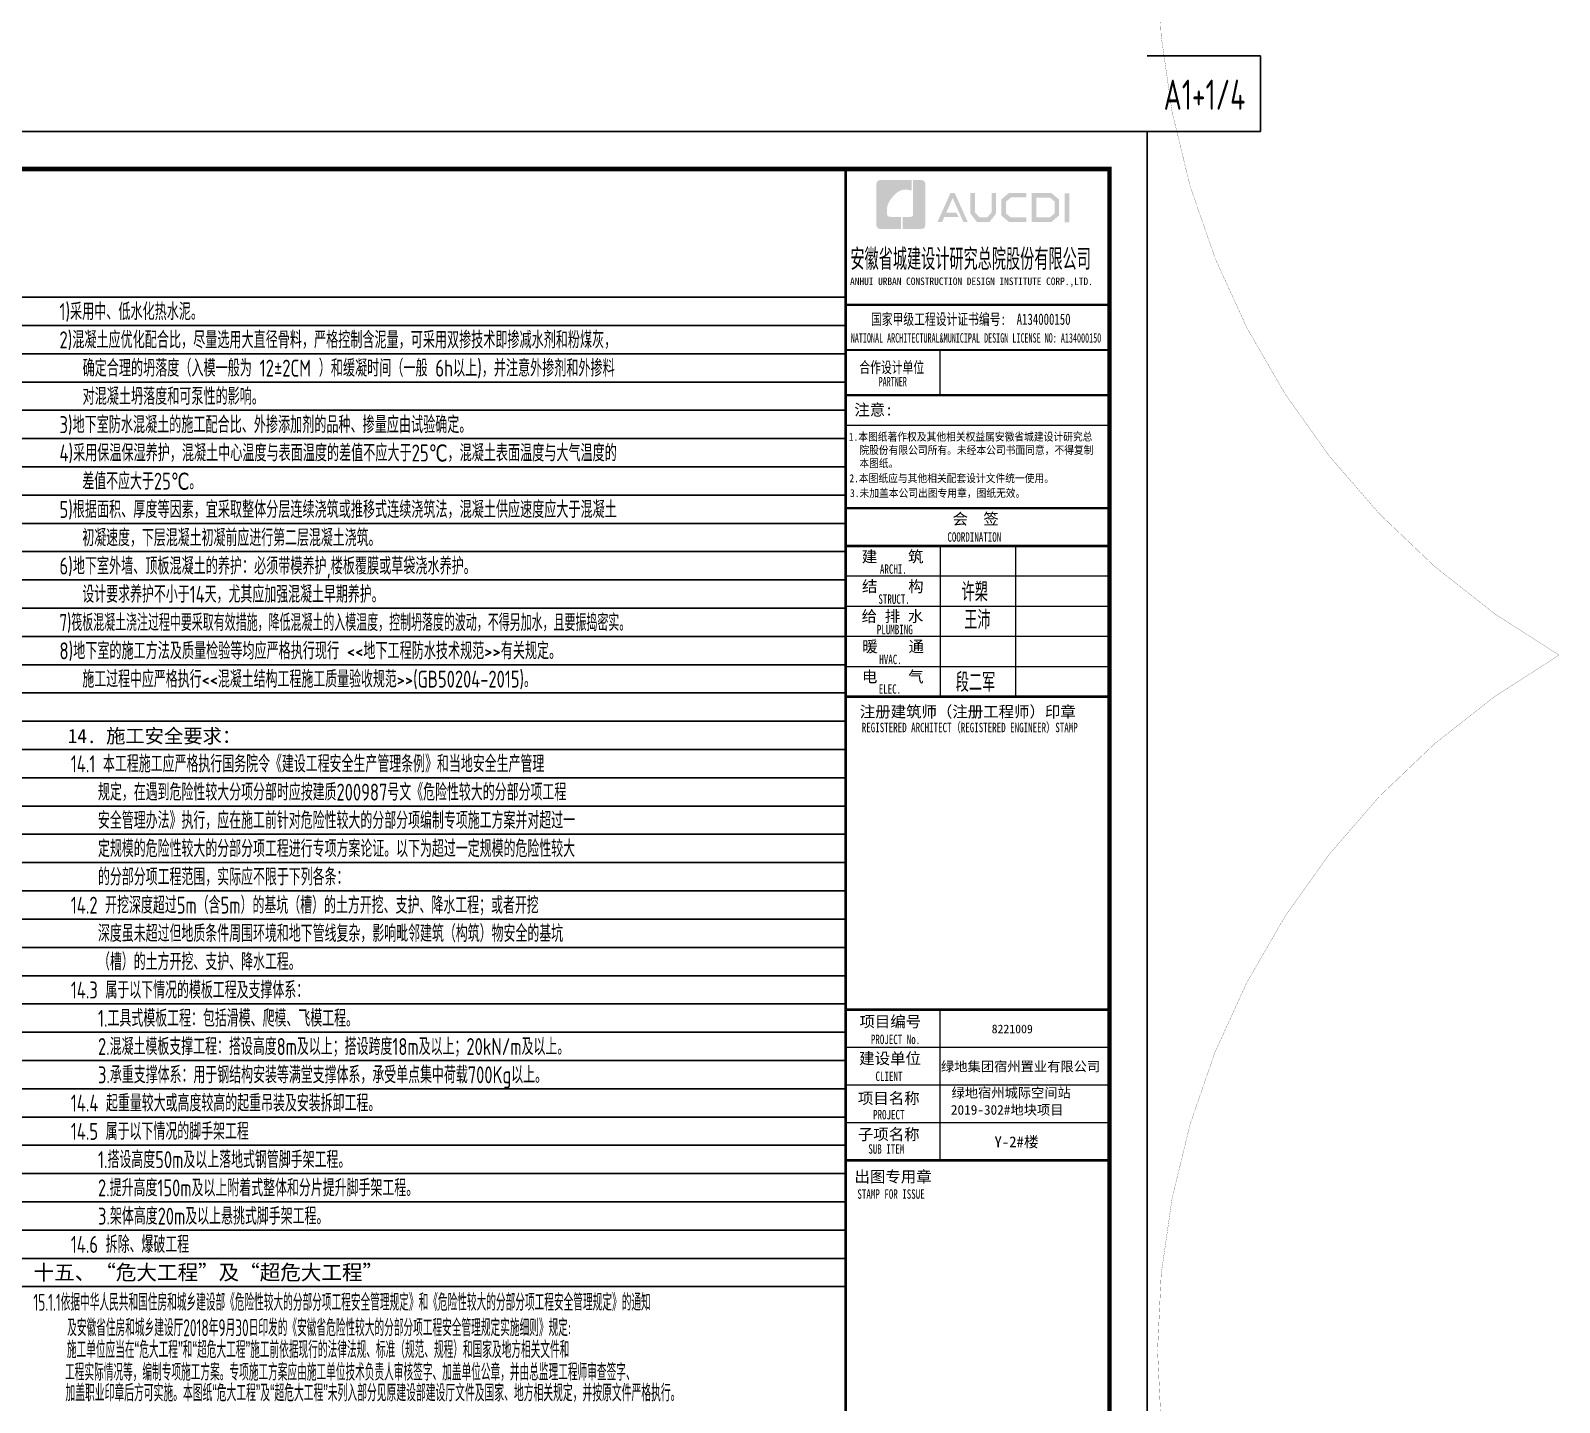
# Model space of a CAD drawing. Extents: x -461650 to 361314, y 245336 to 769729.
# Drawn here: x -269095 to -228546, y 702361 to 738757 of the extents above; entities that cross this region are included whole.
import ezdxf
from ezdxf.enums import TextEntityAlignment as Align

# ---------------------------------------------------------------- set-up
doc = ezdxf.new("R2010")
doc.units = 0
doc.header["$LTSCALE"] = 1000
doc.layers.get('0').update_dxf_attribs({"linetype": 'CONTINUOUS'})
doc.layers.get('DEFPOINTS').update_dxf_attribs({"linetype": 'CONTINUOUS'})
for name, color, linetype in [('C-SHET-TTLB', 11, 'CONTINUOUS'), ('CAPTION', 2, 'CONTINUOUS'), ('PUB_TITLE', 4, 'CONTINUOUS'), ('S-0-MODIFY', 201, 'CONTINUOUS'), ('STEEL', 7, 'CONTINUOUS'), ('图签文字', 4, 'CONTINUOUS'), ('水平筋标注', 7, 'CONTINUOUS')]:
    doc.layers.add(name, color=color, linetype=linetype)
for name, color, linetype, lineweight in [('S-1-修改', 23, 'CONTINUOUS', 18), ('图框', 9, 'CONTINUOUS', 18), ('图签', 147, 'CONTINUOUS', 18)]:
    doc.layers.add(name, color=color, linetype=linetype, lineweight=lineweight)
doc.layers.add('审图修改', color=2, linetype='CONTINUOUS', plot=False)
doc.styles.add('HT', font='simhei.ttf')
doc.styles.add('TS', font='tssdeng.shx', dxfattribs={"width": 0.7, "bigfont": 'tssdchn.shx'})
doc.styles.add('TSSD_REIN', font='tssdeng.shx', dxfattribs={"width": 0.7, "height": 300, "bigfont": 'tssdchn.shx'})
doc.styles.add('宋体', font='', dxfattribs={"height": 50})
doc.styles.add('建筑图签-1', font='simhei.ttf', dxfattribs={"width": 0.7})
doc.styles.add('建筑图签-2', font='TXT.shx', dxfattribs={"width": 0.5, "bigfont": 'HZTXT.shx'})
doc.styles.add('黑体', font='simhei.ttf')
doc.styles.get('宋体').set_extended_font_data('SimSun')

# ---------------------------------------------------------------- blocks, each defined once
blk = doc.blocks.new('院标1')
h = blk.add_hatch(color=150)
h.dxf.hatch_style = 1
edge = h.paths.add_edge_path()
edge.add_spline(control_points=[(116373, 648379), (116379, 648379), (116382, 648379), (116391, 648379), (116391, 648379), (116391, 648379), (116616, 648379), (116616, 648379), (116616, 648379), (116616, 648379), (116616, 648054), (116616, 648054), (116616, 648054), (116616, 648054), (116108, 648054), (116108, 648054), (116108, 648054), (116028, 648054), (115963, 648111), (115963, 648199), (115963, 648199), (115963, 648199), (115963, 649215), (115963, 649215), (115963, 649215), (115963, 649295), (116018, 649360), (116108, 649360), (116108, 649360), (116108, 649360), (116897, 649360), (116897, 649360), (116897, 649360), (116897, 649360), (116897, 649080), (116897, 649080), (116897, 649080), (116897, 649080), (116566, 649140), (116356, 648859), (116356, 648859), (116245, 648719), (116240, 648545), (116247, 648466), (116247, 648466), (116254, 648386), (116247, 648466), (116247, 648466), (116247, 648466), (116247, 648466), (116258, 648374), (116373, 648379)], knot_values=[0, 0, 0, 0, 0.071429, 0.071429, 0.071429, 0.107143, 0.142857, 0.142857, 0.142857, 0.178571, 0.214286, 0.214286, 0.214286, 0.25, 0.285714, 0.285714, 0.285714, 0.321429, 0.357143, 0.357143, 0.357143, 0.392857, 0.428571, 0.428571, 0.428571, 0.464286, 0.5, 0.5, 0.5, 0.535714, 0.571429, 0.571429, 0.571429, 0.607143, 0.642857, 0.642857, 0.642857, 0.678571, 0.714286, 0.714286, 0.714286, 0.75, 0.785714, 0.785714, 0.785714, 0.821429, 0.857143, 0.857143, 0.857143, 0.928571, 1, 1, 1, 1], degree=3, periodic=0)
h = blk.add_hatch(color=150)
h.dxf.hatch_style = 1
edge = h.paths.add_edge_path()
edge.add_spline(control_points=[(117268, 649215), (117268, 649215), (117268, 648199), (117268, 648199), (117268, 648199), (117268, 648114), (117212, 648054), (117123, 648054), (117123, 648054), (117123, 648054), (116663, 648054), (116663, 648054), (116663, 648054), (116663, 648054), (116663, 648379), (116663, 648379), (116663, 648379), (116663, 648379), (116865, 648379), (116865, 648379), (116865, 648379), (116907, 648379), (116941, 648413), (116941, 648455), (116941, 648455), (116941, 648455), (116941, 649360), (116941, 649360), (116941, 649360), (116941, 649360), (117123, 649360), (117123, 649360), (117123, 649360), (117204, 649360), (117268, 649306), (117268, 649215)], knot_values=[0, 0, 0, 0, 0.1, 0.1, 0.1, 0.15, 0.2, 0.2, 0.2, 0.25, 0.3, 0.3, 0.3, 0.35, 0.4, 0.4, 0.4, 0.45, 0.5, 0.5, 0.5, 0.55, 0.6, 0.6, 0.6, 0.65, 0.7, 0.7, 0.7, 0.75, 0.8, 0.8, 0.8, 0.9, 1, 1, 1, 1], degree=3, periodic=0)
blk = doc.blocks.new('20210804.19142487')
at = {"layer": 'PUB_TITLE'}
h = blk.add_hatch(color=147, dxfattribs=at)
h.paths.add_polyline_path([(5834, 56758), (5959, 56758), (5959, 55988), (5834, 55988)])
h.paths.add_polyline_path([(5081, 56642), (5081, 56116), (5441, 56116), (5566, 56223), (5566, 56541), (5445, 56642)], flags=16)
h.paths.add_polyline_path([(4963, 56760), (4963, 55998), (5485, 55998), (5684, 56168), (5684, 56596), (5488, 56760)])
h.paths.add_polyline_path([(4820, 56764), (4820, 56648), (4413, 56648), (4280, 56537), (4280, 56218), (4413, 56115), (4822, 56115), (4822, 55993), (4358, 55993), (4156, 56168), (4156, 56596), (4354, 56764)])
h.paths.add_polyline_path([(3337, 56762), (3458, 56762), (3458, 56251), (3572, 56120), (3782, 56120), (3896, 56251), (3896, 56762), (4010, 56762), (4010, 56214), (3846, 55997), (3508, 55997), (3337, 56216)])
h.paths.add_polyline_path([(2805, 56760), (2922, 56760), (3264, 55996), (3148, 55996), (2867, 56630), (2692, 56242), (2963, 56242), (3024, 56127), (2643, 56127), (2584, 55994), (2461, 55994)])
at = {"layer": '图框'}
for p, q in [((25, 53800), (7025, 53800)), ((25, 53800), (7025, 53800)), ((25, 52600), (7025, 52600))]:
    blk.add_line(p, q, dxfattribs=at)
for points, const_width in [([(25, 0), (25, 57400)], 70), ([(25, 53800), (7025, 53800)], 60), ([(25, 52600), (7025, 52600)], 60), ([(25, 52600), (7025, 52600)], 60), ([(2525, 52600), (2525, 51400)], 35), ([(25, 51400), (7025, 51400)], 60), ([(25, 51400), (7025, 51400)], 60), ([(25, 50599), (7025, 50599)], 35), ([(34, 48400), (7034, 48400)], 60), ([(34, 47400), (7034, 47400)], 70), ([(34, 47400), (7034, 47400)], 70), ([(2534, 47400), (2534, 43400)], 35), ([(4534, 47400), (4534, 43400)], 35), ([(34, 46600), (7034, 46600)], 35), ([(34, 45800), (7034, 45800)], 35), ([(34, 45000), (7034, 45000)], 35), ([(34, 44200), (7034, 44200)], 35), ([(34, 43400), (7034, 43400)], 70), ([(25, 35100), (7025, 35100)], 70), ([(25, 35100), (7025, 35100)], 70), ([(2525, 31100), (2525, 35100)], 35), ([(25, 34100), (7025, 34100)], 35), ([(25, 33100), (7025, 33100)], 35), ([(25, 32100), (7025, 32100)], 35), ([(7025, 31100), (25, 31100)], 70)]:
    blk.add_lwpolyline(points, dxfattribs=dict(at, const_width=const_width))
blk.add_blockref('院标1', (-115124, -592249))
at = {"layer": 'PUB_TITLE', "style": 'HT', "width": 0.88}
for s, p in [('1.本图纸著作权及其他相关权益属安徽省城建设计研究总', (111, 50193)), ('院股份有限公司所有。未经本公司书面同意，不得复制', (390, 49839)), ('本图纸。', (390, 49489)), (' 2.本图纸应与其他相关配套设计文件统一使用。 ', (0, 49092)), ('3.未加盖本公司出图专用章，图纸无效。', (143, 48698))]:
    blk.add_text(s, height=210, dxfattribs=at).set_placement(p)
at = {"layer": '图签', "color": 2, "style": '宋体'}
blk.add_text('8221009', height=229.3, dxfattribs=at).set_placement((3899, 34472))
at = {"layer": '图签', "color": 154, "style": '宋体'}
for s, height, p in [('绿地集团宿州置业有限公司', 258.01, (2555, 33462)), ('绿地宿州城际空间站', 258, (2834, 32766)), ('2019-302#地块项目', 258.01, (2817, 32311)), ('Y-2#楼', 286.7, (3974, 31448))]:
    blk.add_text(s, height=height, dxfattribs=at).set_placement(p)
at = {"layer": '图签文字', "color": 7, "style": '建筑图签-1'}
for s, height, width, p in [('安徽省城建设计研究总院股份有限公司', 500, 0.55, (153, 54777)), ('国家甲级工程设计证书编号:  A134000150', 300, 0.7, (697, 53267)), ('合作设计单位', 300, 0.7, (390, 51990))]:
    blk.add_text(s, height=height, dxfattribs=dict(at, width=width)).set_placement(p)
at = {"layer": '图签文字', "linetype": 'Continuous', "style": '建筑图签-1', "width": 0.91}
blk.add_text('ANHUI URBAN CONSTRUCTION DESIGN INSTITUTE CORP.,LTD.', height=200, dxfattribs=at).set_placement((144, 54322))
at = {"layer": '图签文字', "style": '建筑图签-1'}
for s, width, p in [('NATIONAL ARCHITECTURAL&MUNICIPAL DESIGN LICENSE NO: A134000150', 0.6, (162, 52795)), ('PARTNER', 0.6, (900, 51634)), ('COORDINATION', 0.7, (2725, 47513)), ('ARCHI.', 0.7, (935, 46662)), ('STRUCT.', 0.7, (895, 45865)), ('PLUMBING', 0.7, (854, 45058)), ('HVAC.', 0.7, (919, 44265)), ('ELEC.', 0.7, (904, 43480)), ('REGISTERED ARCHITECT（REGISTERED ENGINEER）STAMP', 0.7, (454, 42459)), ('PROJECT No.', 0.7, (695, 34185, -1799)), ('CLIENT', 0.7, (819, 33206)), ('PROJECT', 0.7, (754, 32187)), ('SUB ITEM', 0.7, (628, 31276)), ('STAMP FOR ISSUE', 0.7, (338, 30081))]:
    blk.add_text(s, height=250, dxfattribs=dict(at, width=width)).set_placement(p)
at = {"layer": '图签文字', "color": 7, "style": '建筑图签-1'}
for s, p in [('注意:', (257, 50863)), ('会  签', (2860, 47968)), ('建    筑', (455, 46967)), ('结    构', (459, 46179)), ('给 排 水', (450, 45385)), ('暖    通', (468, 44582)), ('电    气', (459, 43782)), ('注册建筑师（注册工程师）印章', (401, 42854)), ('项目编号', (393, 34632)), ('建设单位', (385, 33655)), ('项目名称', (352, 32597)), ('子项名称', (352, 31640)), ('出图专用章', (261, 30518))]:
    blk.add_text(s, height=300, dxfattribs=at).set_placement(p)
at = {"layer": '图签文字', "color": 1, "style": '建筑图签-2', "width": 0.7}
for s, p in [('许槊', (3100, 45928)), ('王沛', (3171, 45187)), ('段二军', (2946, 43532))]:
    blk.add_text(s, height=500, dxfattribs=at).set_placement(p)

msp = doc.modelspace()

# ---------------------------------------------------------------- linework, layer by layer
at = {"layer": 'C-SHET-TTLB'}
msp.add_lwpolyline([(-239478.08, 736083.4), (-239478.08, 676683.4), (-344578.08, 676683.4), (-344578.08, 736083.4)], close=True, dxfattribs=at)
at = {"layer": 'C-SHET-TTLB', "const_width": 120}
msp.add_lwpolyline([(-342738.08, 735083.4), (-240478.08, 735083.4), (-240478.08, 677683.4), (-342738.08, 677683.4)], close=True, dxfattribs=at)
at = {"layer": 'C-SHET-TTLB'}
msp.add_lwpolyline([(-240478.08, 735083.4, 120, 120, 0), (-240478.08, 677683.4, 90, 90, 0)], format="xyseb", dxfattribs=at)
at = {"layer": 'DEFPOINTS', "color": 252}
for p, q in [((-342738.08, 731683.4), (-247478.08, 731683.4)), ((-342738.08, 730933.4), (-247478.08, 730933.4)), ((-342738.08, 730183.4), (-247478.08, 730183.4)), ((-342738.08, 729433.4), (-247478.08, 729433.4)), ((-342738.08, 728683.4), (-247478.08, 728683.4)), ((-342738.08, 727933.4), (-247478.08, 727933.4)), ((-342738.08, 727183.4), (-247478.08, 727183.4)), ((-342738.08, 726433.4), (-247478.08, 726433.4)), ((-342738.08, 725683.4), (-247478.08, 725683.4)), ((-342738.08, 724933.4), (-247478.08, 724933.4)), ((-342738.08, 724183.4), (-247478.08, 724183.4)), ((-342738.08, 723433.4), (-247478.08, 723433.4)), ((-342738.08, 722683.4), (-247478.08, 722683.4)), ((-342738.08, 721933.4), (-247478.08, 721933.4)), ((-342738.08, 721183.4), (-247478.08, 721183.4)), ((-342738.08, 720433.4), (-247478.08, 720433.4)), ((-342738.08, 719683.4), (-247478.08, 719683.4)), ((-342738.08, 718933.4), (-247478.08, 718933.4)), ((-342738.08, 718183.4), (-247478.08, 718183.4)), ((-342738.08, 717433.4), (-247478.08, 717433.4)), ((-342738.08, 716683.4), (-247478.08, 716683.4)), ((-342738.08, 715933.4), (-247478.08, 715933.4)), ((-342738.08, 715183.4), (-247478.08, 715183.4)), ((-342738.08, 714433.4), (-247478.08, 714433.4)), ((-342738.08, 713683.4), (-247478.08, 713683.4)), ((-342738.08, 712933.4), (-247478.08, 712933.4)), ((-342738.08, 712183.4), (-247478.08, 712183.4)), ((-342738.08, 711433.4), (-247478.08, 711433.4)), ((-342738.08, 710683.4), (-247478.08, 710683.4)), ((-342738.08, 709933.4), (-247478.08, 709933.4)), ((-342738.08, 709183.4), (-247478.08, 709183.4)), ((-342738.08, 708433.4), (-247478.08, 708433.4)), ((-342738.08, 707683.4), (-247478.08, 707683.4)), ((-342738.08, 706933.4), (-247478.08, 706933.4)), ((-342738.08, 706183.4), (-247478.08, 706183.4)), ((-342738.08, 705433.4), (-247478.08, 705433.4))]:
    msp.add_line(p, q, dxfattribs=at)
at = {"layer": 'S-0-MODIFY'}
msp.add_lwpolyline([(-239478.08, 736083.4), (-236478.08, 736083.4), (-236478.08, 738083.4), (-239478.08, 738083.4)], dxfattribs=at)
at = {"layer": '审图修改', "const_width": 5}
msp.add_lwpolyline([(-228554.53, 500848.12, -0.57735027), (-228554.53, 537737.99, -0.57735027), (-228554.53, 574627.86, -0.57735027), (-228554.53, 611517.73, -0.57735027), (-228554.53, 648407.61, -0.57735027), (-228554.53, 685297.48, -0.57735027), (-228554.53, 722187.35, -0.57735027), (-228554.53, 759077.22, -0.57735027), (-228554.53, 759077.22, -0.57735027)], format="xyb", dxfattribs=at)

# ---------------------------------------------------------------- block references
at = {"layer": '水平筋标注'}
msp.add_blockref('20210804.19142487', (-247503.22, 677683.4), dxfattribs=at)

# ---------------------------------------------------------------- texts
at = {"layer": 'CAPTION', "style": '黑体'}
msp.add_text('十五、“危大工程”及“超危大工程”', height=400, dxfattribs=at).set_placement((-269014.96, 705612.42))
at = {"layer": 'S-0-MODIFY', "style": 'TSSD_REIN', "width": 0.7}
msp.add_text('A1+1/4', height=800, dxfattribs=at).set_placement((-236877.19, 736654.85), align=Align.RIGHT)
at = {"layer": 'S-1-修改', "color": 0, "style": 'TS'}
for s, width, p in [('1)采用中、低水化热水泥。', 0.75, (-268328.65, 731075.83)), ('2)混凝土应优化配合比，尽量选用大直径骨料，严格控制含泥量，可采用双掺技术即掺减水剂和粉煤灰， ', 0.75, (-268328.65, 730325.83)), ('   确定合理的坍落度（入模一般为 12%%P2CM ）和缓凝时间（一般 6h以上)，并注意外掺剂和外掺料', 0.75, (-268328.65, 729575.83)), ('   对混凝土坍落度和可泵性的影响。', 0.75, (-268328.65, 728825.83)), ('3)地下室防水混凝土的施工配合比、外掺添加剂的品种、掺量应由试验确定。', 0.75, (-268328.65, 728075.83)), ('4)采用保温保湿养护，混凝土中心温度与表面温度的差值不应大于25℃，混凝土表面温度与大气温度的 ', 0.75, (-268328.65, 727325.83)), ('   差值不应大于25℃。', 0.74, (-268328.65, 726575.83)), ('5)根据面积、厚度等因素，宜采取整体分层连续浇筑或推移式连续浇筑法，混凝土供应速度应大于混凝土', 0.75, (-268328.65, 725825.83)), ('   初凝速度，下层混凝土初凝前应进行第二层混凝土浇筑。', 0.74, (-268328.65, 725075.83)), ('6)地下室外墙、顶板混凝土的养护：必须带模养护,楼板覆膜或草袋浇水养护。', 0.75, (-268328.65, 724325.83)), ('   设计要求养护不小于14天，尤其应加强混凝土早期养护。 ', 0.74, (-268328.65, 723575.83)), ('7)筏板混凝土浇注过程中要采取有效措施，降低混凝土的入模温度，控制坍落度的波动，不得另加水，且要振捣密实。 ', 0.68, (-268328.65, 722825.83)), ('8)地下室的施工方法及质量检验等均应严格执行现行 <<地下工程防水技术规范>>有关规定。 ', 0.75, (-268328.65, 722075.83)), ('   施工过程中应严格执行<<混凝土结构工程施工质量验收规范>>(GB50204-2015)。', 0.74, (-268328.65, 721325.83)), ('14.1 本工程施工应严格执行国务院令《建设工程安全生产管理条例》和当地安全生产管理', 0.74, (-268026.54, 719077.42)), ('规定，在遇到危险性较大分项分部时应按建质200987号文《危险性较大的分部分项工程', 0.74, (-267307.07, 718327.42)), ('安全管理办法》执行，应在施工前针对危险性较大的分部分项编制专项施工方案并对超过一', 0.74, (-267307.07, 717577.42)), ('定规模的危险性较大的分部分项工程进行专项方案论证。以下为超过一定规模的危险性较大', 0.74, (-267307.07, 716827.42)), ('的分部分项工程范围，实际应不限于下列各条：', 0.74, (-267307.07, 716077.42)), ('14.2 开挖深度超过5m（含5m）的基坑（槽）的土方开挖、支护、降水工程；或者开挖', 0.74, (-268026.54, 715327.42)), ('深度虽未超过但地质条件周围环境和地下管线复杂，影响毗邻建筑（构筑）物安全的基坑', 0.74, (-267307.07, 714577.42)), ('（槽）的土方开挖、支护、降水工程。 ', 0.74, (-267307.07, 713827.42)), ('14.3 属于以下情况的模板工程及支撑体系：', 0.74, (-268026.54, 713077.42)), ('1.工具式模板工程：包括滑模、爬模、飞模工程。', 0.74, (-267307.07, 712327.42)), ('2.混凝土模板支撑工程：搭设高度8m及以上；搭设跨度18m及以上；20kN/m及以上。', 0.74, (-267307.07, 711577.42)), ('3.承重支撑体系：用于钢结构安装等满堂支撑体系，承受单点集中荷载700Kg以上。', 0.74, (-267307.07, 710827.42)), ('14.4 起重量较大或高度较高的起重吊装及安装拆卸工程。', 0.74, (-268026.54, 710077.42)), ('14.5 属于以下情况的脚手架工程', 0.74, (-268026.54, 709327.42)), ('1.搭设高度50m及以上落地式钢管脚手架工程。', 0.74, (-267307.07, 708577.42)), ('2.提升高度150m及以上附着式整体和分片提升脚手架工程。', 0.74, (-267307.07, 707827.42)), ('3.架体高度20m及以上悬挑式脚手架工程。', 0.74, (-267307.07, 707077.42)), ('14.6 拆除、爆破工程', 0.74, (-268026.54, 706327.42))]:
    msp.add_text(s, height=450, dxfattribs=dict(at, width=width)).set_placement(p)
at = {"layer": 'S-1-修改', "color": 0, "style": '黑体'}
msp.add_text('14. 施工安全要求：', height=375, dxfattribs=at).set_placement((-268111.15, 719855.6))
at = {"layer": 'STEEL', "color": 7, "style": 'TSSD_REIN'}
for s, width, p in [('15.1.1依据中华人民共和国住房和城乡建设部《危险性较大的分部分项工程安全管理规定》和《危险性较大的分部分项工程安全管理规定》的通知', 0.6, (-269020.41, 704792.25)), ('及安徽省住房和城乡建设厅2018年9月30日印发的《安徽省危险性较大的分部分项工程安全管理规定实施细则》规定:', 0.6, (-268122.93, 704118.02)), ('施工单位应当在“危大工程”和“超危大工程”施工前依据现行的法律法规、标准（规范、规程）和国家及地方相关文件和', 0.6, (-268132, 703535.81)), ('工程实际情况等，编制专项施工方案。专项施工方案应由施工单位技术负责人审核签字、加盖单位公章，并由总监理工程师审查签字、', 0.6, (-268181.28, 702938.28)), ('加盖职业印章后方可实施。本图纸“危大工程”及“超危大工程”未列入部分见原建设部建设厅文件及国家、地方相关规定，并按原文件严格执行。', 0.55, (-268170.33, 702389.22))]:
    msp.add_text(s, height=450, dxfattribs=dict(at, width=width)).set_placement(p)

doc.saveas('drawing.dxf')
